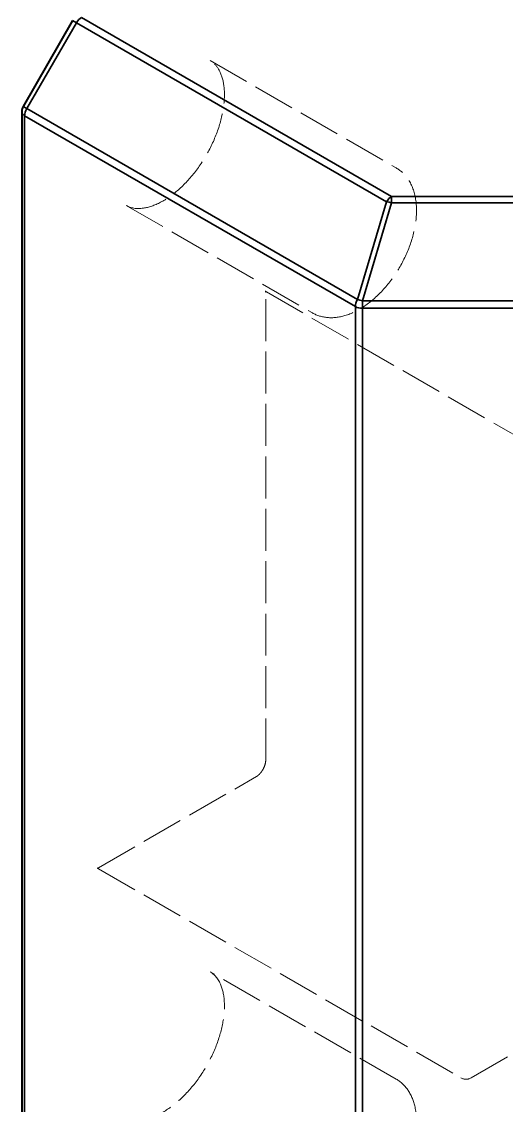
# Model space of a CAD drawing. Header units: millimetres. Extents: x 0 to 3567, y 0 to 2523.
# Drawn here: x 3241.56 to 3247.29, y 2126.71 to 2139.52 of the extents above; entities that cross this region are included whole.
import ezdxf

# ---------------------------------------------------------------- set-up
doc = ezdxf.new("R2010")
doc.units = ezdxf.units.MM
doc.header["$LTSCALE"] = 3
doc.linetypes.add('DASHED', pattern=[0.2067, 0.1654, -0.0413])
for name, color, linetype, lineweight, true_color in [('가려진 것(ISO)', 2, 'DASHED', 18, 0xffff00), ('가시적인 것(ISO)', 3, 'Continuous', 40, 0x00ff00), ('가시적인 좁은 것(ISO)', 3, 'Continuous', 35, 0x00ff00)]:
    doc.layers.add(name, color=color, linetype=linetype, lineweight=lineweight, true_color=true_color)

msp = doc.modelspace()

# ---------------------------------------------------------------- linework, layer by layer
at = {"layer": '가려진 것(ISO)'}
for p, q in [((3243.7909, 2139.0651), (3245.9915, 2137.7946)), ((3242.8009, 2137.3504), (3245.0015, 2136.0799)), ((3244.4487, 2130.7858), (3244.4487, 2136.3217)), ((3244.459, 2136.3276), (3248.744, 2133.8536)), ((3242.4722, 2129.518), (3244.339, 2130.5958)), ((3242.4722, 2129.5061), (3246.7573, 2127.0322)), ((3245.9915, 2127.0169), (3243.7909, 2128.2874)), ((3246.8773, 2127.0322), (3248.744, 2128.1099))]:
    msp.add_line(p, q, dxfattribs=at)
msp.add_arc((3246.8173, 2127.1361), 0.12, 240, 300, dxfattribs=at)
for points, knots in [([(3242.8009, 2137.3504), (3242.8544, 2137.3195), (3242.921, 2137.3068), (3243.0653, 2137.328), (3243.1343, 2137.351), (3243.2751, 2137.4254), (3243.3464, 2137.4751), (3243.4862, 2137.5982), (3243.5546, 2137.6717), (3243.6805, 2137.8355), (3243.738, 2137.9259), (3243.8353, 2138.1139), (3243.8751, 2138.2114), (3243.9327, 2138.4023), (3243.9507, 2138.4956), (3243.9643, 2138.667), (3243.9601, 2138.7453), (3243.9332, 2138.8795), (3243.9104, 2138.935), (3243.8561, 2139.0167), (3243.8257, 2139.0451), (3243.7909, 2139.0651)], [3.9269908, 3.9269908, 3.9269908, 3.9269908, 4.3555519, 4.3555519, 4.6697159, 4.6697159, 4.969259, 4.969259, 5.2717243, 5.2717243, 5.5772553, 5.5772553, 5.8834278, 5.8834278, 6.1875925, 6.1875925, 6.4880329, 6.4880329, 6.7902592, 6.7902592, 7.0685835, 7.0685835, 7.0685835, 7.0685835]), ([(3245.0015, 2136.0799), (3245.055, 2136.049), (3245.1156, 2136.0306), (3245.246, 2136.0189), (3245.3161, 2136.0275), (3245.4647, 2136.0716), (3245.5433, 2136.1108), (3245.6974, 2136.2157), (3245.7728, 2136.2826), (3245.9107, 2136.4353), (3245.9734, 2136.521), (3246.0808, 2136.7028), (3246.1256, 2136.7988), (3246.1932, 2136.993), (3246.216, 2137.0912), (3246.236, 2137.2816), (3246.2331, 2137.3738), (3246.1981, 2137.541), (3246.1667, 2137.6168), (3246.0847, 2137.7265), (3246.0413, 2137.7659), (3245.9915, 2137.7946)], [3.9269908, 3.9269908, 3.9269908, 3.9269908, 4.1883086, 4.1883086, 4.4739831, 4.4739831, 4.8016593, 4.8016593, 5.142473, 5.142473, 5.4806067, 5.4806067, 5.8169358, 5.8169358, 6.1547396, 6.1547396, 6.4955133, 6.4955133, 6.8256224, 6.8256224, 7.0685835, 7.0685835, 7.0685835, 7.0685835]), ([(3244.4487, 2136.3217), (3244.4487, 2136.3265), (3244.4483, 2136.3305), (3244.4474, 2136.3364), (3244.4469, 2136.3383), (3244.4463, 2136.3401), (3244.4463, 2136.3399), (3244.4475, 2136.3378), (3244.4488, 2136.3359), (3244.453, 2136.3317), (3244.4558, 2136.3294), (3244.459, 2136.3276)], [0, 0, 0, 0, 0.15707963, 0.15707963, 0.31415927, 0.31415927, 0.4712389, 0.4712389, 0.62831853, 0.62831853, 0.78539816, 0.78539816, 0.78539816, 0.78539816]), ([(3244.339, 2130.5958), (3244.3445, 2130.599), (3244.3509, 2130.6034), (3244.3651, 2130.615), (3244.373, 2130.6225), (3244.3889, 2130.6402), (3244.3971, 2130.6506), (3244.4124, 2130.6734), (3244.4195, 2130.6858), (3244.4315, 2130.7109), (3244.4365, 2130.7236), (3244.4437, 2130.7472), (3244.4461, 2130.7581), (3244.4483, 2130.7745), (3244.4487, 2130.7807), (3244.4487, 2130.7858)], [4.712389, 4.712389, 4.712389, 4.712389, 4.9191126, 4.9191126, 5.1425741, 5.1425741, 5.3816287, 5.3816287, 5.629603, 5.629603, 5.8772675, 5.8772675, 6.1149315, 6.1149315, 6.2831853, 6.2831853, 6.2831853, 6.2831853]), ([(3242.4722, 2129.5061), (3242.4691, 2129.508), (3242.4657, 2129.5093), (3242.46, 2129.5108), (3242.4577, 2129.511), (3242.4553, 2129.511), (3242.4551, 2129.5109), (3242.4569, 2129.5112), (3242.4588, 2129.5117), (3242.4644, 2129.5139), (3242.468, 2129.5156), (3242.4722, 2129.518)], [3.92699082, 3.92699082, 3.92699082, 3.92699082, 4.08407045, 4.08407045, 4.24115008, 4.24115008, 4.39822972, 4.39822972, 4.55530935, 4.55530935, 4.71238898, 4.71238898, 4.71238898, 4.71238898]), ([(3243.7909, 2128.2874), (3243.8444, 2128.2565), (3243.8888, 2128.2051), (3243.9425, 2128.0696), (3243.9571, 2127.9983), (3243.9631, 2127.8392), (3243.9556, 2127.7526), (3243.9189, 2127.57), (3243.8895, 2127.474), (3243.8106, 2127.283), (3243.761, 2127.188), (3243.6469, 2127.0098), (3243.5823, 2126.9266), (3243.4459, 2126.7812), (3243.3741, 2126.719), (3243.2324, 2126.6215), (3243.1625, 2126.586), (3243.0328, 2126.5422), (3242.9734, 2126.5342), (3242.8755, 2126.5405), (3242.8357, 2126.5526), (3242.8009, 2126.5727)], [5.4977871, 5.4977871, 5.4977871, 5.4977871, 5.9263483, 5.9263483, 6.2405122, 6.2405122, 6.5400553, 6.5400553, 6.8425207, 6.8425207, 7.1480516, 7.1480516, 7.4542241, 7.4542241, 7.7583888, 7.7583888, 8.0588293, 8.0588293, 8.3610555, 8.3610555, 8.6393798, 8.6393798, 8.6393798, 8.6393798]), ([(3245.9915, 2127.0169), (3246.045, 2126.9859), (3246.0912, 2126.9427), (3246.1666, 2126.8356), (3246.1941, 2126.7706), (3246.2302, 2126.6198), (3246.2356, 2126.5322), (3246.2218, 2126.3463), (3246.2016, 2126.2476), (3246.1383, 2126.0517), (3246.0954, 2125.9546), (3245.9917, 2125.7707), (3245.9309, 2125.6839), (3245.7965, 2125.5282), (3245.7229, 2125.4594), (3245.568, 2125.3469), (3245.4867, 2125.3033), (3245.3244, 2125.25), (3245.2431, 2125.2393), (3245.1071, 2125.2555), (3245.0513, 2125.2734), (3245.0015, 2125.3021)], [5.4977871, 5.4977871, 5.4977871, 5.4977871, 5.7591049, 5.7591049, 6.0447794, 6.0447794, 6.3724556, 6.3724556, 6.7132694, 6.7132694, 7.0514031, 7.0514031, 7.3877321, 7.3877321, 7.7255359, 7.7255359, 8.0663096, 8.0663096, 8.3964188, 8.3964188, 8.6393798, 8.6393798, 8.6393798, 8.6393798])]:
    msp.add_open_spline(points, degree=3, knots=knots, dxfattribs=at)
at = {"layer": '가시적인 것(ISO)'}
for p, q in [((3242.1664, 2139.5373), (3241.5798, 2138.5211)), ((3241.5637, 2138.4611), (3241.5637, 2125.3151))]:
    msp.add_line(p, q, dxfattribs=at)
msp.add_arc((3241.6837, 2138.4611), 0.12, 150, 180, dxfattribs=at)
at = {"layer": '가시적인 좁은 것(ISO)'}
for p, q in [((3242.2704, 2139.5753), (3245.9379, 2137.4579)), ((3242.2104, 2139.5119), (3241.6237, 2138.4958)), ((3242.2104, 2139.5119), (3242.1664, 2139.5373)), ((3242.2104, 2139.5119), (3245.8779, 2137.3945)), ((3241.5798, 2138.5211), (3241.6237, 2138.4958)), ((3245.5342, 2136.238), (3241.6237, 2138.4958)), ((3241.5988, 2138.4121), (3241.5988, 2125.2661)), ((3245.5093, 2136.1544), (3241.5988, 2138.4121)), ((3245.5342, 2136.238), (3245.8779, 2137.3945)), ((3245.9379, 2137.4579), (3248.1209, 2137.4579)), ((3245.9379, 2137.3802), (3245.9379, 2137.4579)), ((3245.5942, 2136.2237), (3245.9379, 2137.3802)), ((3245.9379, 2137.3802), (3248.1209, 2137.3802)), ((3245.5093, 2123.0083), (3245.5093, 2136.1544)), ((3248.4646, 2136.2237), (3245.5942, 2136.2237)), ((3245.5942, 2136.1341), (3245.5942, 2136.2237)), ((3248.4646, 2136.1341), (3245.5942, 2136.1341)), ((3245.5942, 2122.988), (3245.5942, 2136.1341))]:
    msp.add_line(p, q, dxfattribs=at)
for centre, major_axis, ratio, start_param, end_param in [((3242.2704, 2139.4773), (0.06, 0.1039), 0.5773503, 0.7853982, 1.5707963), ((3241.6837, 2138.4611), (-0.12, 0), 0.5773503, 0, 0.7853982), ((3241.6837, 2138.4611), (-0.06, -0.1039), 0.5773503, 4.712389, 5.4977871), ((3245.9379, 2137.3599), (-0.06, -0.1039), 0.5773503, 3.9269908, 4.712389), ((3245.9379, 2137.3599), (0.115, -0.0342), 0.1622843, 1.6189855, 2.1670139), ((3245.5942, 2136.2034), (0.06, 0.1039), 0.5773503, 1.5707963, 2.3561945), ((3245.5942, 2136.2034), (0.115, -0.0342), 0.1622843, 1.6189855, 2.1670139), ((3245.5942, 2136.2034), (-0.12, 0), 0.5773503, 0.7853982, 1.5707963)]:
    msp.add_ellipse(centre, major_axis=major_axis, ratio=ratio, start_param=start_param, end_param=end_param, dxfattribs=at)

doc.saveas('drawing.dxf')
